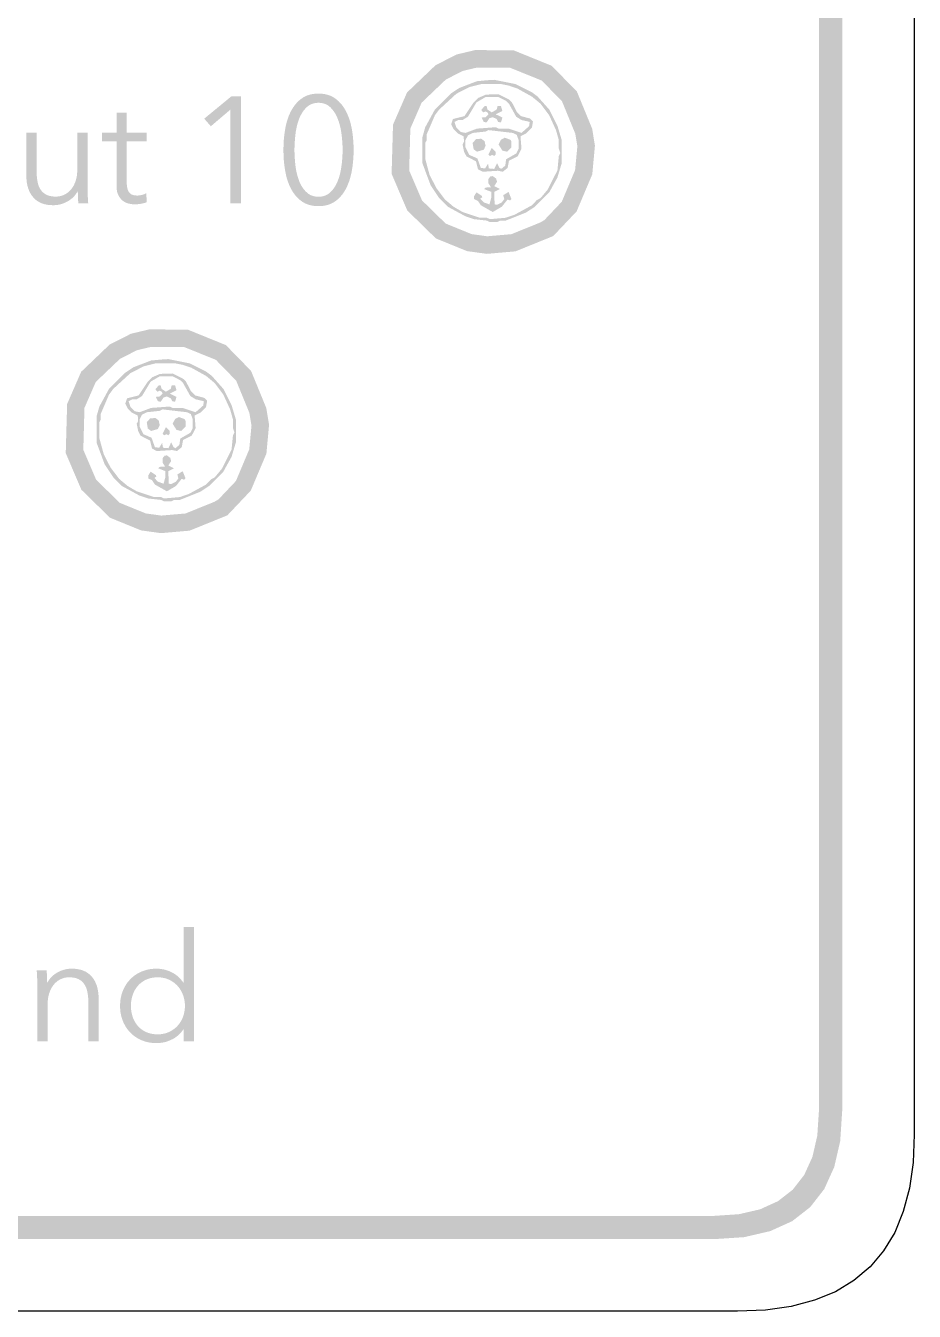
# Model space of a CAD drawing. Header units: millimetres. Extents: x 4 to 66.9, y 4 to 45.8.
# Drawn here: x 51.65 to 66.93, y 3.96 to 26.05 of the extents above; entities that cross this region are included whole.
import ezdxf

# ---------------------------------------------------------------- set-up
doc = ezdxf.new("R2010")
doc.units = ezdxf.units.MM
doc.layers.add('CUT', color=1, linetype='Continuous')
doc.layers.add('RASTER', color=7, linetype='Continuous')

msp = doc.modelspace()

# ---------------------------------------------------------------- hatches: boundary and pattern name
at = {"layer": 'RASTER'}
h = msp.add_hatch(color=7, dxfattribs=at)
h.paths.add_polyline_path([(5.2, 42.4), (5.234, 42.916), (5.337, 43.363), (5.509, 43.741), (5.75, 44.05), (6.059, 44.291), (6.438, 44.463), (6.884, 44.566), (7.4, 44.6), (63.489, 44.6), (64.005, 44.566), (64.452, 44.463), (64.83, 44.291), (65.139, 44.05), (65.38, 43.741), (65.552, 43.363), (65.655, 42.916), (65.689, 42.4), (65.689, 7.4), (65.655, 6.884), (65.552, 6.438), (65.38, 6.059), (65.139, 5.75), (64.83, 5.509), (64.452, 5.338), (64.005, 5.234), (63.489, 5.2), (7.4, 5.2), (6.884, 5.234), (6.438, 5.337), (6.059, 5.509), (5.75, 5.75), (5.509, 6.059), (5.337, 6.438), (5.234, 6.884), (5.2, 7.4)])
h.paths.add_polyline_path([(5.6, 42.4), (5.6, 7.4), (5.628, 6.978), (5.712, 6.612), (5.853, 6.303), (6.05, 6.05), (6.303, 5.853), (6.612, 5.713), (6.978, 5.628), (7.4, 5.6), (63.489, 5.6), (63.911, 5.628), (64.277, 5.712), (64.586, 5.853), (64.839, 6.05), (65.036, 6.303), (65.177, 6.612), (65.261, 6.978), (65.289, 7.4), (65.289, 42.4), (65.261, 42.822), (65.177, 43.188), (65.036, 43.497), (64.839, 43.75), (64.586, 43.947), (64.277, 44.088), (63.911, 44.172), (63.489, 44.2), (7.4, 44.2), (6.978, 44.172), (6.612, 44.088), (6.303, 43.947), (6.05, 43.75), (5.853, 43.497), (5.712, 43.188), (5.628, 42.822), (5.6, 42.4)], flags=0)
h = msp.add_hatch(color=7, dxfattribs=at)
h.paths.add_polyline_path([(59.378, 25.635), (60.042, 25.63), (60.695, 25.365), (61.128, 24.922), (61.39, 24.284), (61.438, 23.994), (61.392, 23.499), (61.123, 22.863), (60.721, 22.439), (60.072, 22.176), (59.579, 22.133), (59.239, 22.18), (58.703, 22.398), (58.211, 22.879), (57.942, 23.508), (57.966, 24.353), (58.207, 24.906), (58.7, 25.377), (59.064, 25.56)])
h.paths.add_polyline_path([(59.412, 25.335), (59.167, 25.277), (58.875, 25.129), (58.458, 24.731), (58.264, 24.286), (58.244, 23.565), (58.464, 23.052), (58.871, 22.654), (59.318, 22.472), (59.586, 22.435), (60.001, 22.471), (60.548, 22.692), (60.868, 23.029), (61.097, 23.573), (61.136, 23.983), (61.099, 24.201), (60.872, 24.754), (60.524, 25.111), (59.982, 25.33), (59.412, 25.335)], flags=0)
h = msp.add_hatch(color=7, dxfattribs=at)
h.paths.add_polyline_path([(59.466, 25.438), (59.903, 25.446), (60.126, 25.396), (60.454, 25.255), (60.677, 25.107), (60.849, 24.934), (61.047, 24.638), (61.188, 24.26), (61.237, 24.013), (61.237, 23.791), (61.138, 23.346), (60.899, 22.919), (60.602, 22.622), (60.225, 22.432), (59.805, 22.333), (59.558, 22.333), (59.508, 22.358), (59.261, 22.383), (59.113, 22.432), (58.76, 22.622), (58.488, 22.869), (58.365, 23.042), (58.199, 23.371), (58.125, 23.667), (58.125, 24.062), (58.174, 24.309), (58.315, 24.663), (58.488, 24.91), (58.636, 25.058), (58.834, 25.206), (59.113, 25.347), (59.335, 25.421)])
h.paths.add_polyline_path([(59.681, 25.396), (59.632, 25.371), (59.434, 25.371), (59.113, 25.273), (58.883, 25.157), (58.612, 24.959), (58.439, 24.737), (58.298, 24.458), (58.224, 24.235), (58.199, 23.939), (58.174, 23.889), (58.199, 23.618), (58.273, 23.371), (58.414, 23.092), (58.538, 22.919), (58.785, 22.696), (59.138, 22.506), (59.385, 22.432), (59.582, 22.432), (59.632, 22.407), (59.731, 22.432), (59.928, 22.432), (60.249, 22.531), (60.627, 22.746), (60.849, 22.993), (61.064, 23.395), (61.138, 23.667), (61.138, 23.815), (61.163, 23.865), (61.138, 24.136), (61.04, 24.458), (60.874, 24.786), (60.81, 24.845), (60.775, 24.91), (60.553, 25.107), (60.2, 25.297), (59.953, 25.371)], flags=0)
h.paths.add_polyline_path([(59.59, 25.117), (59.706, 25.124), (60.076, 25.05), (60.355, 24.91), (60.454, 24.835), (60.652, 24.613), (60.793, 24.334), (60.867, 24.087), (60.867, 23.692), (60.793, 23.445), (60.652, 23.19), (60.405, 22.943), (60.257, 22.845), (59.903, 22.704), (59.805, 22.704), (59.755, 22.679), (59.632, 22.679), (59.582, 22.704), (59.36, 22.729), (59.212, 22.778), (58.908, 22.943), (58.76, 23.092), (58.612, 23.314), (58.471, 23.692), (58.471, 24.136), (58.52, 24.309), (58.686, 24.613), (58.957, 24.885), (59.106, 24.984), (59.409, 25.1)], flags=0)
h.paths.add_polyline_path([(59.484, 25.05), (59.286, 25.001), (59.056, 24.885), (58.76, 24.613), (58.686, 24.514), (58.545, 24.186), (58.545, 24.087), (58.52, 24.038), (58.52, 23.766), (58.594, 23.494), (58.71, 23.265), (58.859, 23.067), (59.007, 22.943), (59.162, 22.852), (59.459, 22.753), (59.582, 22.753), (59.632, 22.729), (59.903, 22.753), (60.052, 22.803), (60.355, 22.968), (60.439, 23.057), (60.504, 23.092), (60.627, 23.24), (60.793, 23.568), (60.817, 23.815), (60.842, 23.865), (60.817, 23.939), (60.817, 24.087), (60.768, 24.26), (60.652, 24.514), (60.504, 24.712), (60.355, 24.835), (60.101, 24.976), (59.953, 25.026), (59.829, 25.05)], flags=0)
h.paths.add_polyline_path([(59.565, 24.87), (59.78, 24.877), (59.96, 24.786), (60.01, 24.737), (60.094, 24.574), (60.168, 24.5), (60.323, 24.458), (60.373, 24.408), (60.355, 24.302), (60.257, 24.203), (60.158, 24.154), (60.175, 23.939), (60.108, 23.808), (59.96, 23.734), (59.936, 23.61), (59.854, 23.544), (59.773, 23.561), (59.508, 23.544), (59.427, 23.586), (59.392, 23.724), (59.229, 23.808), (59.187, 23.889), (59.162, 24.013), (59.187, 24.062), (59.18, 24.154), (59.081, 24.203), (59.007, 24.277), (58.965, 24.359), (58.997, 24.45), (59.195, 24.5), (59.353, 24.737), (59.427, 24.811)], flags=0)
h.paths.add_polyline_path([(59.558, 24.828), (59.402, 24.737), (59.254, 24.49), (59.162, 24.433), (59.088, 24.433), (59.022, 24.401), (59.056, 24.302), (59.13, 24.228), (59.212, 24.211), (59.409, 24.285), (59.731, 24.309), (59.78, 24.285), (59.953, 24.285), (60.175, 24.211), (60.306, 24.327), (60.316, 24.401), (60.175, 24.433), (60.084, 24.49), (59.96, 24.712), (59.911, 24.761), (59.78, 24.828)], flags=0)
h.paths.add_polyline_path([(59.54, 24.672), (59.575, 24.672), (59.59, 24.613), (59.664, 24.564), (59.748, 24.613), (59.763, 24.672), (59.822, 24.672), (59.847, 24.588), (59.731, 24.532), (59.847, 24.475), (59.822, 24.391), (59.773, 24.401), (59.748, 24.45), (59.681, 24.482), (59.624, 24.465), (59.575, 24.391), (59.526, 24.401), (59.491, 24.475), (59.558, 24.482), (59.607, 24.532), (59.59, 24.564), (59.558, 24.581), (59.516, 24.564), (59.484, 24.606)], flags=0)
h.paths.add_polyline_path([(59.607, 24.26), (59.558, 24.235), (59.335, 24.211), (59.254, 24.169), (59.212, 24.087), (59.212, 23.964), (59.279, 23.833), (59.417, 23.773), (59.476, 23.61), (59.55, 23.601), (59.6, 23.684), (59.614, 23.601), (59.706, 23.593), (59.755, 23.692), (59.797, 23.61), (59.829, 23.593), (59.896, 23.65), (59.911, 23.759), (60.084, 23.857), (60.126, 23.939), (60.126, 24.087), (60.094, 24.178), (60.027, 24.211)], flags=0)
h.paths.add_polyline_path([(59.886, 24.129), (59.985, 24.094), (60.002, 24.062), (60.002, 23.964), (59.928, 23.889), (59.847, 23.907), (59.78, 24.013), (59.822, 24.094)], flags=0)
h.paths.add_polyline_path([(59.392, 24.104), (59.484, 24.112), (59.54, 24.07), (59.558, 23.988), (59.526, 23.922), (59.409, 23.889), (59.353, 23.931), (59.335, 24.038)], flags=0)
h.paths.add_polyline_path([(59.664, 23.956), (59.731, 23.889), (59.731, 23.84), (59.706, 23.815), (59.674, 23.833), (59.632, 23.815), (59.607, 23.84)], flags=0)
h.paths.add_polyline_path([(59.639, 23.462), (59.681, 23.47), (59.738, 23.428), (59.755, 23.371), (59.706, 23.297), (59.805, 23.247), (59.706, 23.198), (59.713, 22.983), (59.755, 22.976), (59.837, 23.018), (59.879, 23.074), (59.861, 23.141), (59.953, 23.198), (60.002, 23.074), (59.978, 23.05), (59.936, 23.067), (59.837, 22.943), (59.681, 22.852), (59.476, 22.968), (59.427, 23.042), (59.36, 23.074), (59.36, 23.124), (59.402, 23.19), (59.491, 23.131), (59.501, 23.107), (59.466, 23.082), (59.526, 23.018), (59.624, 22.983), (59.656, 23.099), (59.656, 23.198), (59.533, 23.247), (59.558, 23.272), (59.649, 23.279), (59.607, 23.346), (59.607, 23.42)], flags=0)
for points in [[(55.354, 23), (55.167, 23), (55.167, 24.609), (54.834, 24.326), (54.72, 24.456), (55.188, 24.841), (55.354, 24.841)], [(53.732, 24.069), (53.389, 24.069), (53.389, 23.359), (53.389, 23.342), (53.389, 23.326), (53.39, 23.311), (53.392, 23.297), (53.394, 23.283), (53.396, 23.271), (53.399, 23.258), (53.402, 23.247), (53.405, 23.236), (53.409, 23.226), (53.413, 23.217), (53.418, 23.208), (53.422, 23.199), (53.428, 23.192), (53.433, 23.185), (53.439, 23.178), (53.446, 23.172), (53.452, 23.167), (53.459, 23.162), (53.466, 23.157), (53.474, 23.153), (53.481, 23.15), (53.489, 23.147), (53.498, 23.144), (53.506, 23.142), (53.515, 23.14), (53.524, 23.139), (53.533, 23.137), (53.542, 23.136), (53.551, 23.136), (53.561, 23.135), (53.571, 23.135), (53.58, 23.135), (53.589, 23.136), (53.598, 23.137), (53.608, 23.138), (53.618, 23.139), (53.627, 23.141), (53.637, 23.143), (53.647, 23.146), (53.657, 23.148), (53.667, 23.151), (53.677, 23.154), (53.687, 23.158), (53.696, 23.162), (53.706, 23.166), (53.715, 23.17), (53.724, 23.174), (53.732, 23.021), (53.72, 23.016), (53.708, 23.012), (53.696, 23.008), (53.684, 23.005), (53.672, 23.002), (53.659, 22.999), (53.647, 22.996), (53.634, 22.994), (53.621, 22.991), (53.608, 22.99), (53.595, 22.988), (53.581, 22.987), (53.567, 22.986), (53.553, 22.985), (53.539, 22.985), (53.524, 22.984), (53.511, 22.985), (53.499, 22.985), (53.486, 22.986), (53.473, 22.988), (53.46, 22.989), (53.447, 22.992), (53.433, 22.994), (53.42, 22.997), (53.406, 23.001), (53.393, 23.005), (53.38, 23.01), (53.367, 23.016), (53.355, 23.023), (53.342, 23.03), (53.33, 23.038), (53.318, 23.047), (53.307, 23.056), (53.296, 23.067), (53.286, 23.078), (53.276, 23.09), (53.267, 23.102), (53.258, 23.116), (53.249, 23.13), (53.242, 23.146), (53.235, 23.162), (53.229, 23.179), (53.223, 23.198), (53.219, 23.218), (53.216, 23.239), (53.214, 23.261), (53.212, 23.285), (53.212, 23.309), (53.212, 24.069), (52.96, 24.069), (52.96, 24.217), (53.212, 24.217), (53.212, 24.56), (53.389, 24.56), (53.389, 24.217), (53.732, 24.217)], [(52.557, 23), (52.555, 23.013), (52.554, 23.025), (52.553, 23.039), (52.552, 23.052), (52.551, 23.066), (52.55, 23.08), (52.549, 23.094), (52.549, 23.109), (52.548, 23.124), (52.548, 23.138), (52.547, 23.151), (52.547, 23.164), (52.547, 23.176), (52.546, 23.187), (52.546, 23.198), (52.546, 23.208), (52.541, 23.208), (52.527, 23.182), (52.511, 23.157), (52.493, 23.134), (52.473, 23.111), (52.451, 23.09), (52.426, 23.071), (52.4, 23.052), (52.372, 23.035), (52.343, 23.02), (52.313, 23.006), (52.282, 22.995), (52.252, 22.985), (52.221, 22.978), (52.189, 22.973), (52.157, 22.97), (52.125, 22.969), (52.069, 22.971), (52.017, 22.977), (51.968, 22.988), (51.923, 23.003), (51.881, 23.023), (51.843, 23.046), (51.809, 23.074), (51.778, 23.107), (51.751, 23.142), (51.727, 23.181), (51.707, 23.222), (51.691, 23.267), (51.678, 23.313), (51.669, 23.363), (51.664, 23.415), (51.662, 23.471), (51.662, 24.217), (51.839, 24.217), (51.839, 23.543), (51.839, 23.52), (51.84, 23.496), (51.841, 23.474), (51.843, 23.452), (51.845, 23.43), (51.848, 23.409), (51.851, 23.389), (51.855, 23.369), (51.859, 23.35), (51.864, 23.332), (51.869, 23.314), (51.876, 23.297), (51.883, 23.28), (51.89, 23.265), (51.899, 23.25), (51.908, 23.235), (51.918, 23.222), (51.928, 23.209), (51.94, 23.197), (51.952, 23.186), (51.965, 23.175), (51.979, 23.165), (51.994, 23.156), (52.009, 23.148), (52.026, 23.141), (52.043, 23.135), (52.062, 23.129), (52.081, 23.125), (52.102, 23.121), (52.123, 23.119), (52.146, 23.117), (52.169, 23.117), (52.187, 23.117), (52.204, 23.119), (52.221, 23.121), (52.238, 23.124), (52.255, 23.128), (52.272, 23.133), (52.289, 23.139), (52.306, 23.146), (52.322, 23.153), (52.338, 23.162), (52.353, 23.171), (52.368, 23.182), (52.383, 23.193), (52.397, 23.205), (52.411, 23.219), (52.424, 23.233), (52.437, 23.248), (52.449, 23.264), (52.46, 23.281), (52.471, 23.299), (52.481, 23.318), (52.49, 23.338), (52.499, 23.359), (52.507, 23.381), (52.515, 23.404), (52.521, 23.428), (52.526, 23.453), (52.531, 23.479), (52.534, 23.506), (52.536, 23.534), (52.538, 23.563), (52.538, 23.593), (52.538, 24.217), (52.715, 24.217), (52.715, 23.268), (52.715, 23.255), (52.715, 23.241), (52.716, 23.227), (52.716, 23.211), (52.716, 23.195), (52.717, 23.178), (52.717, 23.159), (52.718, 23.14), (52.718, 23.121), (52.719, 23.102), (52.72, 23.084), (52.721, 23.066), (52.722, 23.049), (52.723, 23.032), (52.724, 23.016), (52.726, 23)], [(52.009, 9.817), (52.01, 9.804), (52.012, 9.791), (52.013, 9.778), (52.014, 9.765), (52.015, 9.751), (52.016, 9.737), (52.016, 9.722), (52.017, 9.708), (52.018, 9.693), (52.018, 9.679), (52.019, 9.666), (52.019, 9.653), (52.019, 9.641), (52.019, 9.63), (52.02, 9.619), (52.02, 9.609), (52.025, 9.609), (52.039, 9.635), (52.055, 9.66), (52.073, 9.683), (52.093, 9.705), (52.115, 9.726), (52.139, 9.746), (52.166, 9.764), (52.194, 9.782), (52.223, 9.797), (52.253, 9.811), (52.283, 9.822), (52.314, 9.831), (52.345, 9.839), (52.377, 9.844), (52.409, 9.847), (52.441, 9.848), (52.497, 9.846), (52.549, 9.839), (52.598, 9.829), (52.643, 9.814), (52.685, 9.794), (52.723, 9.77), (52.757, 9.742), (52.788, 9.71), (52.815, 9.674), (52.839, 9.636), (52.858, 9.594), (52.875, 9.55), (52.887, 9.503), (52.896, 9.454), (52.902, 9.401), (52.904, 9.346), (52.904, 8.6), (52.727, 8.6), (52.727, 9.273), (52.727, 9.297), (52.726, 9.32), (52.725, 9.343), (52.723, 9.365), (52.721, 9.387), (52.718, 9.407), (52.715, 9.428), (52.711, 9.448), (52.707, 9.467), (52.702, 9.485), (52.696, 9.503), (52.69, 9.52), (52.683, 9.536), (52.675, 9.552), (52.667, 9.567), (52.658, 9.581), (52.648, 9.595), (52.637, 9.608), (52.626, 9.62), (52.614, 9.631), (52.601, 9.642), (52.587, 9.651), (52.572, 9.66), (52.557, 9.669), (52.54, 9.676), (52.523, 9.682), (52.504, 9.688), (52.485, 9.692), (52.464, 9.695), (52.443, 9.698), (52.42, 9.699), (52.397, 9.7), (52.379, 9.699), (52.362, 9.698), (52.344, 9.696), (52.327, 9.693), (52.31, 9.689), (52.293, 9.684), (52.277, 9.678), (52.26, 9.671), (52.244, 9.664), (52.228, 9.655), (52.212, 9.646), (52.197, 9.635), (52.183, 9.624), (52.169, 9.611), (52.155, 9.598), (52.142, 9.584), (52.129, 9.569), (52.117, 9.553), (52.106, 9.536), (52.095, 9.518), (52.085, 9.499), (52.076, 9.479), (52.067, 9.458), (52.059, 9.436), (52.051, 9.413), (52.045, 9.389), (52.04, 9.364), (52.035, 9.338), (52.032, 9.311), (52.029, 9.283), (52.028, 9.254), (52.027, 9.224), (52.027, 8.6), (51.851, 8.6), (51.851, 9.549), (51.851, 9.562), (51.85, 9.575), (51.85, 9.59), (51.85, 9.606), (51.85, 9.622), (51.849, 9.639), (51.849, 9.657), (51.848, 9.676), (51.847, 9.696), (51.847, 9.714), (51.846, 9.733), (51.845, 9.75), (51.844, 9.768), (51.843, 9.785), (51.841, 9.801), (51.84, 9.817)]]:
    msp.add_hatch(color=7, dxfattribs=at).paths.add_polyline_path(points)
h = msp.add_hatch(color=7, dxfattribs=at)
h.paths.add_polyline_path([(56.685, 24.888), (56.727, 24.886), (56.768, 24.882), (56.806, 24.876), (56.843, 24.866), (56.878, 24.855), (56.911, 24.84), (56.943, 24.823), (56.973, 24.803), (57.001, 24.781), (57.028, 24.758), (57.053, 24.732), (57.077, 24.706), (57.1, 24.677), (57.121, 24.647), (57.14, 24.615), (57.159, 24.582), (57.176, 24.547), (57.191, 24.511), (57.206, 24.474), (57.219, 24.436), (57.231, 24.397), (57.241, 24.356), (57.251, 24.314), (57.259, 24.271), (57.266, 24.228), (57.272, 24.184), (57.277, 24.14), (57.281, 24.096), (57.284, 24.052), (57.287, 24.007), (57.288, 23.963), (57.289, 23.918), (57.288, 23.873), (57.287, 23.829), (57.284, 23.784), (57.281, 23.74), (57.277, 23.696), (57.272, 23.652), (57.266, 23.609), (57.259, 23.566), (57.251, 23.523), (57.241, 23.481), (57.231, 23.441), (57.219, 23.402), (57.206, 23.364), (57.191, 23.327), (57.176, 23.291), (57.159, 23.256), (57.14, 23.223), (57.121, 23.191), (57.1, 23.161), (57.077, 23.133), (57.053, 23.106), (57.028, 23.081), (57.001, 23.058), (56.973, 23.036), (56.943, 23.017), (56.911, 23), (56.878, 22.986), (56.843, 22.974), (56.806, 22.965), (56.768, 22.958), (56.727, 22.954), (56.685, 22.953), (56.643, 22.954), (56.602, 22.958), (56.563, 22.965), (56.526, 22.974), (56.491, 22.986), (56.457, 23), (56.425, 23.017), (56.396, 23.036), (56.367, 23.058), (56.34, 23.081), (56.315, 23.106), (56.291, 23.133), (56.269, 23.161), (56.248, 23.191), (56.228, 23.223), (56.21, 23.256), (56.193, 23.291), (56.177, 23.327), (56.163, 23.364), (56.15, 23.402), (56.138, 23.441), (56.128, 23.481), (56.119, 23.523), (56.111, 23.566), (56.104, 23.609), (56.098, 23.652), (56.093, 23.696), (56.089, 23.74), (56.086, 23.784), (56.084, 23.829), (56.083, 23.873), (56.082, 23.918), (56.083, 23.963), (56.084, 24.007), (56.086, 24.052), (56.089, 24.096), (56.093, 24.14), (56.098, 24.184), (56.104, 24.228), (56.111, 24.271), (56.119, 24.314), (56.128, 24.356), (56.138, 24.397), (56.15, 24.436), (56.163, 24.474), (56.177, 24.511), (56.193, 24.547), (56.21, 24.582), (56.228, 24.615), (56.248, 24.647), (56.269, 24.677), (56.291, 24.706), (56.315, 24.732), (56.34, 24.758), (56.367, 24.781), (56.396, 24.803), (56.425, 24.823), (56.457, 24.84), (56.491, 24.855), (56.526, 24.866), (56.563, 24.876), (56.602, 24.882), (56.643, 24.886), (56.685, 24.888)])
h.paths.add_polyline_path([(56.685, 24.729), (56.656, 24.728), (56.627, 24.724), (56.6, 24.718), (56.574, 24.71), (56.549, 24.7), (56.525, 24.687), (56.503, 24.671), (56.483, 24.654), (56.463, 24.634), (56.444, 24.613), (56.427, 24.591), (56.41, 24.568), (56.395, 24.543), (56.381, 24.517), (56.367, 24.49), (56.355, 24.461), (56.344, 24.432), (56.334, 24.401), (56.324, 24.37), (56.316, 24.337), (56.308, 24.304), (56.301, 24.27), (56.295, 24.236), (56.29, 24.2), (56.286, 24.164), (56.282, 24.128), (56.279, 24.093), (56.277, 24.057), (56.275, 24.022), (56.273, 23.987), (56.272, 23.952), (56.272, 23.918), (56.272, 23.883), (56.273, 23.849), (56.275, 23.814), (56.277, 23.779), (56.279, 23.744), (56.282, 23.708), (56.286, 23.673), (56.29, 23.637), (56.295, 23.602), (56.301, 23.567), (56.308, 23.534), (56.316, 23.501), (56.324, 23.469), (56.334, 23.438), (56.344, 23.408), (56.355, 23.378), (56.367, 23.35), (56.381, 23.323), (56.395, 23.297), (56.41, 23.273), (56.427, 23.25), (56.444, 23.228), (56.463, 23.208), (56.483, 23.189), (56.503, 23.171), (56.525, 23.156), (56.549, 23.143), (56.574, 23.133), (56.6, 23.125), (56.627, 23.119), (56.656, 23.116), (56.685, 23.114), (56.715, 23.116), (56.743, 23.119), (56.77, 23.125), (56.795, 23.133), (56.82, 23.143), (56.843, 23.156), (56.865, 23.171), (56.886, 23.189), (56.905, 23.208), (56.924, 23.228), (56.941, 23.25), (56.958, 23.273), (56.973, 23.297), (56.987, 23.323), (57.001, 23.35), (57.013, 23.378), (57.024, 23.408), (57.035, 23.438), (57.044, 23.469), (57.053, 23.501), (57.061, 23.534), (57.068, 23.567), (57.074, 23.602), (57.079, 23.637), (57.084, 23.673), (57.088, 23.708), (57.091, 23.744), (57.094, 23.779), (57.096, 23.814), (57.098, 23.849), (57.098, 23.883), (57.099, 23.918), (57.098, 23.952), (57.098, 23.987), (57.096, 24.022), (57.094, 24.057), (57.091, 24.093), (57.088, 24.128), (57.084, 24.164), (57.079, 24.2), (57.074, 24.236), (57.068, 24.27), (57.061, 24.304), (57.053, 24.337), (57.044, 24.37), (57.035, 24.401), (57.024, 24.432), (57.013, 24.461), (57.001, 24.49), (56.987, 24.517), (56.973, 24.543), (56.958, 24.568), (56.941, 24.591), (56.924, 24.613), (56.905, 24.634), (56.886, 24.654), (56.865, 24.671), (56.843, 24.687), (56.82, 24.7), (56.795, 24.71), (56.77, 24.718), (56.743, 24.724), (56.715, 24.728), (56.685, 24.729)], flags=0)
h = msp.add_hatch(color=7, dxfattribs=at)
h.paths.add_polyline_path([(53.775, 20.835), (54.439, 20.83), (55.092, 20.565), (55.525, 20.122), (55.787, 19.484), (55.835, 19.194), (55.789, 18.699), (55.52, 18.063), (55.118, 17.639), (54.469, 17.376), (53.976, 17.333), (53.636, 17.38), (53.1, 17.598), (52.608, 18.079), (52.339, 18.708), (52.363, 19.553), (52.604, 20.106), (53.097, 20.577), (53.461, 20.76)])
h.paths.add_polyline_path([(53.809, 20.535), (53.564, 20.477), (53.272, 20.329), (52.855, 19.931), (52.661, 19.486), (52.641, 18.765), (52.861, 18.252), (53.268, 17.854), (53.715, 17.672), (53.983, 17.635), (54.398, 17.671), (54.945, 17.892), (55.265, 18.229), (55.494, 18.773), (55.533, 19.183), (55.496, 19.401), (55.269, 19.954), (54.921, 20.311), (54.379, 20.53), (53.809, 20.535)], flags=0)
h = msp.add_hatch(color=7, dxfattribs=at)
h.paths.add_polyline_path([(53.863, 20.638), (54.3, 20.646), (54.523, 20.596), (54.851, 20.455), (55.074, 20.307), (55.246, 20.134), (55.444, 19.838), (55.585, 19.46), (55.634, 19.213), (55.634, 18.991), (55.535, 18.546), (55.296, 18.119), (54.999, 17.822), (54.622, 17.632), (54.202, 17.533), (53.955, 17.533), (53.905, 17.558), (53.658, 17.583), (53.51, 17.632), (53.157, 17.822), (52.885, 18.069), (52.762, 18.242), (52.596, 18.571), (52.522, 18.867), (52.522, 19.262), (52.571, 19.509), (52.712, 19.863), (52.885, 20.11), (53.033, 20.258), (53.231, 20.406), (53.51, 20.547), (53.732, 20.621)])
h.paths.add_polyline_path([(54.078, 20.596), (54.029, 20.571), (53.831, 20.571), (53.51, 20.473), (53.28, 20.357), (53.009, 20.159), (52.836, 19.937), (52.695, 19.658), (52.621, 19.435), (52.596, 19.139), (52.571, 19.089), (52.596, 18.818), (52.67, 18.571), (52.811, 18.292), (52.935, 18.119), (53.182, 17.896), (53.535, 17.706), (53.782, 17.632), (53.979, 17.632), (54.029, 17.607), (54.128, 17.632), (54.325, 17.632), (54.646, 17.731), (55.024, 17.946), (55.246, 18.193), (55.461, 18.595), (55.535, 18.867), (55.535, 19.015), (55.56, 19.065), (55.535, 19.336), (55.437, 19.658), (55.271, 19.986), (55.207, 20.045), (55.172, 20.11), (54.95, 20.307), (54.597, 20.497), (54.35, 20.571)], flags=0)
h.paths.add_polyline_path([(53.987, 20.317), (54.103, 20.324), (54.473, 20.25), (54.752, 20.11), (54.851, 20.035), (55.049, 19.813), (55.19, 19.534), (55.264, 19.287), (55.264, 18.892), (55.19, 18.645), (55.049, 18.39), (54.802, 18.143), (54.654, 18.045), (54.3, 17.904), (54.202, 17.904), (54.152, 17.879), (54.029, 17.879), (53.979, 17.904), (53.757, 17.929), (53.609, 17.978), (53.305, 18.143), (53.157, 18.292), (53.009, 18.514), (52.868, 18.892), (52.868, 19.336), (52.917, 19.509), (53.083, 19.813), (53.354, 20.085), (53.503, 20.184), (53.806, 20.3)], flags=0)
h.paths.add_polyline_path([(53.881, 20.25), (53.683, 20.201), (53.453, 20.085), (53.157, 19.813), (53.083, 19.714), (52.942, 19.386), (52.942, 19.287), (52.917, 19.238), (52.917, 18.966), (52.991, 18.694), (53.107, 18.465), (53.256, 18.267), (53.404, 18.143), (53.559, 18.052), (53.856, 17.953), (53.979, 17.953), (54.029, 17.929), (54.3, 17.953), (54.449, 18.003), (54.752, 18.168), (54.836, 18.257), (54.901, 18.292), (55.024, 18.44), (55.19, 18.768), (55.214, 19.015), (55.239, 19.065), (55.214, 19.139), (55.214, 19.287), (55.165, 19.46), (55.049, 19.714), (54.901, 19.912), (54.752, 20.035), (54.498, 20.176), (54.35, 20.226), (54.226, 20.25)], flags=0)
h.paths.add_polyline_path([(53.962, 20.07), (54.177, 20.077), (54.357, 19.986), (54.407, 19.937), (54.491, 19.774), (54.565, 19.7), (54.72, 19.658), (54.77, 19.608), (54.752, 19.502), (54.654, 19.403), (54.555, 19.354), (54.572, 19.139), (54.505, 19.008), (54.357, 18.934), (54.333, 18.81), (54.251, 18.744), (54.17, 18.761), (53.905, 18.744), (53.824, 18.786), (53.789, 18.924), (53.626, 19.008), (53.584, 19.089), (53.559, 19.213), (53.584, 19.262), (53.577, 19.354), (53.478, 19.403), (53.404, 19.477), (53.362, 19.559), (53.394, 19.65), (53.592, 19.7), (53.75, 19.937), (53.824, 20.011)], flags=0)
h.paths.add_polyline_path([(53.955, 20.028), (53.799, 19.937), (53.651, 19.69), (53.559, 19.633), (53.485, 19.633), (53.419, 19.601), (53.453, 19.502), (53.527, 19.428), (53.609, 19.411), (53.806, 19.485), (54.128, 19.509), (54.177, 19.485), (54.35, 19.485), (54.572, 19.411), (54.703, 19.527), (54.713, 19.601), (54.572, 19.633), (54.481, 19.69), (54.357, 19.912), (54.308, 19.961), (54.177, 20.028)], flags=0)
h.paths.add_polyline_path([(53.937, 19.872), (53.972, 19.872), (53.987, 19.813), (54.061, 19.764), (54.145, 19.813), (54.16, 19.872), (54.219, 19.872), (54.244, 19.788), (54.128, 19.732), (54.244, 19.675), (54.219, 19.591), (54.17, 19.601), (54.145, 19.65), (54.078, 19.682), (54.021, 19.665), (53.972, 19.591), (53.923, 19.601), (53.888, 19.675), (53.955, 19.682), (54.004, 19.732), (53.987, 19.764), (53.955, 19.781), (53.913, 19.764), (53.881, 19.806)], flags=0)
h.paths.add_polyline_path([(54.004, 19.46), (53.955, 19.435), (53.732, 19.411), (53.651, 19.369), (53.609, 19.287), (53.609, 19.164), (53.676, 19.033), (53.814, 18.973), (53.873, 18.81), (53.947, 18.801), (53.997, 18.884), (54.011, 18.801), (54.103, 18.793), (54.152, 18.892), (54.194, 18.81), (54.226, 18.793), (54.293, 18.85), (54.308, 18.959), (54.481, 19.057), (54.523, 19.139), (54.523, 19.287), (54.491, 19.378), (54.424, 19.411)], flags=0)
h.paths.add_polyline_path([(54.283, 19.329), (54.382, 19.294), (54.399, 19.262), (54.399, 19.164), (54.325, 19.089), (54.244, 19.107), (54.177, 19.213), (54.219, 19.294)], flags=0)
h.paths.add_polyline_path([(53.789, 19.304), (53.881, 19.312), (53.937, 19.27), (53.955, 19.188), (53.923, 19.122), (53.806, 19.089), (53.75, 19.131), (53.732, 19.238)], flags=0)
h.paths.add_polyline_path([(54.061, 19.156), (54.128, 19.089), (54.128, 19.04), (54.103, 19.015), (54.071, 19.033), (54.029, 19.015), (54.004, 19.04)], flags=0)
h.paths.add_polyline_path([(54.036, 18.662), (54.078, 18.67), (54.135, 18.628), (54.152, 18.571), (54.103, 18.497), (54.202, 18.447), (54.103, 18.398), (54.11, 18.183), (54.152, 18.176), (54.234, 18.218), (54.276, 18.274), (54.258, 18.341), (54.35, 18.398), (54.399, 18.274), (54.375, 18.25), (54.333, 18.267), (54.234, 18.143), (54.078, 18.052), (53.873, 18.168), (53.824, 18.242), (53.757, 18.274), (53.757, 18.324), (53.799, 18.39), (53.888, 18.331), (53.898, 18.307), (53.863, 18.282), (53.923, 18.218), (54.021, 18.183), (54.053, 18.299), (54.053, 18.398), (53.93, 18.447), (53.955, 18.472), (54.046, 18.479), (54.004, 18.546), (54.004, 18.62)], flags=0)
h = msp.add_hatch(color=7, dxfattribs=at)
h.paths.add_polyline_path([(54.362, 8.805), (54.342, 8.777), (54.32, 8.75), (54.297, 8.726), (54.272, 8.703), (54.246, 8.681), (54.219, 8.662), (54.19, 8.644), (54.159, 8.629), (54.128, 8.615), (54.097, 8.602), (54.065, 8.592), (54.033, 8.584), (54, 8.577), (53.968, 8.573), (53.935, 8.57), (53.902, 8.569), (53.867, 8.57), (53.832, 8.572), (53.799, 8.576), (53.766, 8.581), (53.734, 8.588), (53.703, 8.597), (53.673, 8.607), (53.643, 8.618), (53.615, 8.631), (53.588, 8.645), (53.561, 8.66), (53.536, 8.677), (53.512, 8.694), (53.489, 8.713), (53.467, 8.733), (53.446, 8.753), (53.426, 8.775), (53.407, 8.798), (53.389, 8.822), (53.373, 8.847), (53.358, 8.873), (53.343, 8.9), (53.33, 8.927), (53.318, 8.956), (53.308, 8.986), (53.298, 9.016), (53.291, 9.047), (53.284, 9.078), (53.279, 9.11), (53.276, 9.142), (53.274, 9.175), (53.273, 9.208), (53.274, 9.242), (53.276, 9.275), (53.279, 9.307), (53.284, 9.339), (53.291, 9.37), (53.298, 9.401), (53.308, 9.431), (53.318, 9.461), (53.33, 9.489), (53.343, 9.517), (53.358, 9.544), (53.373, 9.57), (53.389, 9.595), (53.407, 9.619), (53.426, 9.641), (53.446, 9.663), (53.467, 9.684), (53.489, 9.704), (53.512, 9.723), (53.536, 9.74), (53.561, 9.756), (53.588, 9.772), (53.615, 9.786), (53.643, 9.799), (53.673, 9.81), (53.703, 9.82), (53.734, 9.829), (53.766, 9.836), (53.799, 9.841), (53.832, 9.845), (53.867, 9.847), (53.902, 9.848), (53.935, 9.847), (53.968, 9.844), (54, 9.839), (54.033, 9.833), (54.065, 9.824), (54.097, 9.814), (54.128, 9.801), (54.159, 9.787), (54.19, 9.771), (54.219, 9.753), (54.246, 9.733), (54.272, 9.711), (54.297, 9.688), (54.32, 9.662), (54.342, 9.635), (54.362, 9.606), (54.367, 9.606), (54.367, 10.566), (54.544, 10.566), (54.544, 8.6), (54.367, 8.6), (54.367, 8.805)])
h.paths.add_polyline_path([(53.46, 9.208), (53.46, 9.183), (53.462, 9.158), (53.464, 9.134), (53.468, 9.11), (53.472, 9.086), (53.478, 9.063), (53.484, 9.04), (53.491, 9.017), (53.499, 8.995), (53.509, 8.974), (53.518, 8.953), (53.529, 8.933), (53.541, 8.914), (53.553, 8.896), (53.567, 8.878), (53.581, 8.861), (53.596, 8.845), (53.612, 8.83), (53.629, 8.816), (53.646, 8.802), (53.665, 8.79), (53.684, 8.778), (53.704, 8.767), (53.725, 8.757), (53.747, 8.748), (53.77, 8.741), (53.793, 8.734), (53.817, 8.729), (53.842, 8.725), (53.867, 8.722), (53.893, 8.72), (53.92, 8.72), (53.945, 8.72), (53.97, 8.722), (53.994, 8.725), (54.018, 8.729), (54.041, 8.734), (54.064, 8.741), (54.086, 8.748), (54.107, 8.757), (54.128, 8.767), (54.149, 8.778), (54.168, 8.789), (54.187, 8.802), (54.206, 8.815), (54.223, 8.829), (54.24, 8.844), (54.256, 8.86), (54.271, 8.877), (54.285, 8.894), (54.299, 8.912), (54.311, 8.931), (54.323, 8.951), (54.334, 8.971), (54.344, 8.993), (54.353, 9.015), (54.361, 9.037), (54.368, 9.06), (54.374, 9.084), (54.379, 9.108), (54.383, 9.132), (54.386, 9.157), (54.388, 9.183), (54.388, 9.208), (54.388, 9.234), (54.386, 9.26), (54.383, 9.284), (54.379, 9.309), (54.374, 9.333), (54.368, 9.356), (54.361, 9.379), (54.353, 9.402), (54.344, 9.424), (54.334, 9.445), (54.323, 9.466), (54.311, 9.486), (54.299, 9.505), (54.285, 9.523), (54.271, 9.541), (54.256, 9.558), (54.24, 9.574), (54.223, 9.589), (54.206, 9.604), (54.187, 9.617), (54.168, 9.63), (54.149, 9.641), (54.128, 9.652), (54.107, 9.662), (54.086, 9.671), (54.064, 9.679), (54.041, 9.685), (54.018, 9.69), (53.994, 9.694), (53.97, 9.697), (53.945, 9.699), (53.92, 9.7), (53.893, 9.699), (53.867, 9.697), (53.842, 9.694), (53.817, 9.69), (53.793, 9.685), (53.77, 9.678), (53.747, 9.67), (53.725, 9.661), (53.704, 9.651), (53.684, 9.64), (53.665, 9.628), (53.646, 9.615), (53.629, 9.601), (53.612, 9.587), (53.596, 9.572), (53.581, 9.555), (53.567, 9.539), (53.553, 9.521), (53.541, 9.502), (53.529, 9.483), (53.518, 9.463), (53.509, 9.443), (53.499, 9.422), (53.491, 9.399), (53.484, 9.377), (53.478, 9.354), (53.472, 9.331), (53.468, 9.307), (53.464, 9.283), (53.462, 9.258), (53.46, 9.234), (53.46, 9.208)], flags=0)

# ---------------------------------------------------------------- linework, layer by layer
at = {"layer": 'CUT'}
msp.add_lwpolyline([(66.929, 42.801), (66.929, 6.999), (66.908, 6.517), (66.845, 6.075), (66.74, 5.675), (66.592, 5.315), (66.401, 4.997), (66.168, 4.722), (65.892, 4.488), (65.574, 4.297), (65.215, 4.149), (64.814, 4.044), (64.372, 3.981), (63.89, 3.96), (6.999, 3.96)], dxfattribs=at)

doc.saveas('drawing.dxf')
